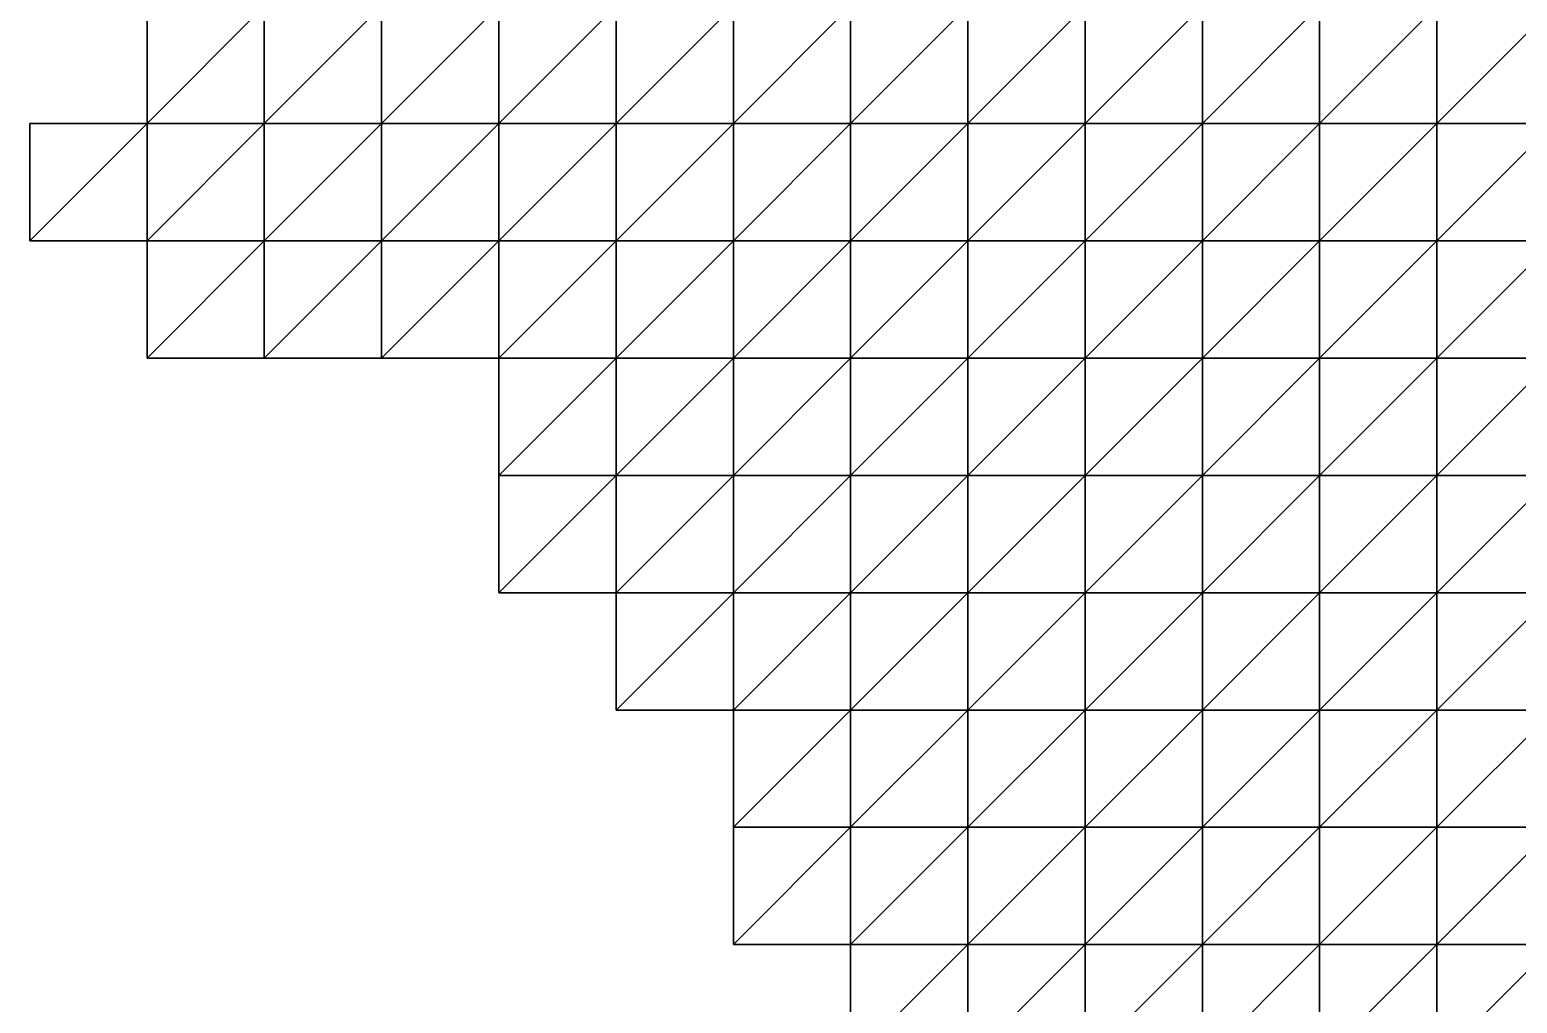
# Model space of a CAD drawing. Extents: x 292020 to 295740, y 4557680 to 4560040.
# Drawn here: x 293200 to 293453.7, y 4558450 to 4558616 of the extents above; entities that cross this region are included whole.
import ezdxf

# ---------------------------------------------------------------- set-up
doc = ezdxf.new("R2010")
doc.units = 0
doc.layers.add('RUN201_4_-_RUN201_NODOMAIN5_20X', color=7, linetype='CONTINUOUS')

msp = doc.modelspace()

# ---------------------------------------------------------------- linework, layer by layer
at = {"layer": 'RUN201_4_-_RUN201_NODOMAIN5_20X'}
for points in [[(293220, 4558620, 1880), (293220, 4558600, 1880), (293240, 4558620, 1880)], [(293240, 4558620, 1880), (293220, 4558600, 1880), (293240, 4558600, 1880)], [(293220, 4558620, 1880), (293220, 4558600, 1900), (293220, 4558600, 1880)], [(293220, 4558620, 1900), (293220, 4558600, 1900), (293220, 4558620, 1880)], [(293240, 4558620, 1920), (293220, 4558600, 1920), (293220, 4558620, 1920)], [(293240, 4558600, 1920), (293220, 4558600, 1920), (293240, 4558620, 1920)], [(293220, 4558620, 1900), (293220, 4558600, 1920), (293220, 4558600, 1900)], [(293220, 4558620, 1920), (293220, 4558600, 1920), (293220, 4558620, 1900)], [(293240, 4558620, 1860), (293240, 4558600, 1860), (293260, 4558620, 1860)], [(293260, 4558620, 1860), (293240, 4558600, 1860), (293260, 4558600, 1860)], [(293240, 4558620, 1860), (293240, 4558600, 1880), (293240, 4558600, 1860)], [(293240, 4558620, 1880), (293240, 4558600, 1880), (293240, 4558620, 1860)], [(293260, 4558620, 1920), (293240, 4558600, 1920), (293240, 4558620, 1920)], [(293260, 4558600, 1920), (293240, 4558600, 1920), (293260, 4558620, 1920)], [(293260, 4558620, 1860), (293260, 4558600, 1860), (293280, 4558620, 1860)], [(293280, 4558620, 1860), (293260, 4558600, 1860), (293280, 4558600, 1860)], [(293280, 4558620, 1920), (293260, 4558600, 1920), (293260, 4558620, 1920)], [(293280, 4558600, 1920), (293260, 4558600, 1920), (293280, 4558620, 1920)], [(293280, 4558620, 1840), (293280, 4558600, 1840), (293300, 4558620, 1840)], [(293300, 4558620, 1840), (293280, 4558600, 1840), (293300, 4558600, 1840)], [(293280, 4558620, 1840), (293280, 4558600, 1860), (293280, 4558600, 1840)], [(293280, 4558620, 1860), (293280, 4558600, 1860), (293280, 4558620, 1840)], [(293300, 4558620, 1920), (293280, 4558600, 1920), (293280, 4558620, 1920)], [(293300, 4558600, 1920), (293280, 4558600, 1920), (293300, 4558620, 1920)], [(293300, 4558620, 1840), (293300, 4558600, 1840), (293320, 4558620, 1840)], [(293320, 4558620, 1840), (293300, 4558600, 1840), (293320, 4558600, 1840)], [(293320, 4558620, 1920), (293300, 4558600, 1920), (293300, 4558620, 1920)], [(293320, 4558600, 1920), (293300, 4558600, 1920), (293320, 4558620, 1920)], [(293320, 4558620, 1820), (293320, 4558600, 1820), (293340, 4558620, 1820)], [(293340, 4558620, 1820), (293320, 4558600, 1820), (293340, 4558600, 1820)], [(293320, 4558620, 1820), (293320, 4558600, 1840), (293320, 4558600, 1820)], [(293320, 4558620, 1840), (293320, 4558600, 1840), (293320, 4558620, 1820)], [(293340, 4558620, 1920), (293320, 4558600, 1920), (293320, 4558620, 1920)], [(293340, 4558600, 1920), (293320, 4558600, 1920), (293340, 4558620, 1920)], [(293340, 4558620, 1820), (293340, 4558600, 1820), (293360, 4558620, 1820)], [(293360, 4558620, 1820), (293340, 4558600, 1820), (293360, 4558600, 1820)], [(293360, 4558620, 1920), (293340, 4558600, 1920), (293340, 4558620, 1920)], [(293360, 4558600, 1920), (293340, 4558600, 1920), (293360, 4558620, 1920)], [(293360, 4558620, 1820), (293360, 4558600, 1820), (293380, 4558620, 1820)], [(293380, 4558620, 1820), (293360, 4558600, 1820), (293380, 4558600, 1820)], [(293380, 4558620, 1920), (293360, 4558600, 1920), (293360, 4558620, 1920)], [(293380, 4558600, 1920), (293360, 4558600, 1920), (293380, 4558620, 1920)], [(293380, 4558600, 1820), (293380, 4558600, 1840), (293380, 4558620, 1820)], [(293380, 4558620, 1820), (293380, 4558600, 1840), (293380, 4558620, 1840)], [(293380, 4558620, 1840), (293380, 4558600, 1840), (293400, 4558620, 1840)], [(293400, 4558620, 1840), (293380, 4558600, 1840), (293400, 4558600, 1840)], [(293400, 4558620, 1920), (293380, 4558600, 1920), (293380, 4558620, 1920)], [(293400, 4558600, 1920), (293380, 4558600, 1920), (293400, 4558620, 1920)], [(293400, 4558620, 1840), (293400, 4558600, 1840), (293420, 4558620, 1840)], [(293420, 4558620, 1840), (293400, 4558600, 1840), (293420, 4558600, 1840)], [(293420, 4558620, 1940), (293400, 4558600, 1940), (293400, 4558620, 1940)], [(293420, 4558600, 1940), (293400, 4558600, 1940), (293420, 4558620, 1940)], [(293400, 4558620, 1920), (293400, 4558600, 1940), (293400, 4558600, 1920)], [(293400, 4558620, 1940), (293400, 4558600, 1940), (293400, 4558620, 1920)], [(293420, 4558620, 1840), (293420, 4558600, 1840), (293440, 4558620, 1840)], [(293440, 4558620, 1840), (293420, 4558600, 1840), (293440, 4558600, 1840)], [(293440, 4558620, 1940), (293420, 4558600, 1940), (293420, 4558620, 1940)], [(293440, 4558600, 1940), (293420, 4558600, 1940), (293440, 4558620, 1940)], [(293440, 4558620, 1840), (293440, 4558600, 1840), (293460, 4558620, 1840)], [(293460, 4558620, 1840), (293440, 4558600, 1840), (293460, 4558600, 1840)], [(293460, 4558620, 1940), (293440, 4558600, 1940), (293440, 4558620, 1940)], [(293460, 4558600, 1940), (293440, 4558600, 1940), (293460, 4558620, 1940)], [(293200, 4558600, 1900), (293200, 4558580, 1900), (293220, 4558600, 1900)], [(293220, 4558600, 1900), (293200, 4558580, 1900), (293220, 4558580, 1900)], [(293220, 4558600, 1920), (293200, 4558580, 1920), (293200, 4558600, 1920)], [(293220, 4558580, 1920), (293200, 4558580, 1920), (293220, 4558600, 1920)], [(293220, 4558600, 1900), (293200, 4558600, 1920), (293200, 4558600, 1900)], [(293220, 4558600, 1920), (293200, 4558600, 1920), (293220, 4558600, 1900)], [(293200, 4558600, 1900), (293200, 4558580, 1920), (293200, 4558580, 1900)], [(293200, 4558600, 1920), (293200, 4558580, 1920), (293200, 4558600, 1900)], [(293220, 4558600, 1880), (293220, 4558600, 1900), (293240, 4558600, 1880)], [(293240, 4558600, 1880), (293220, 4558600, 1900), (293240, 4558600, 1900)], [(293220, 4558600, 1900), (293220, 4558580, 1900), (293240, 4558600, 1900)], [(293240, 4558600, 1900), (293220, 4558580, 1900), (293240, 4558580, 1900)], [(293240, 4558600, 1920), (293220, 4558580, 1920), (293220, 4558600, 1920)], [(293240, 4558580, 1920), (293220, 4558580, 1920), (293240, 4558600, 1920)], [(293240, 4558600, 1860), (293240, 4558600, 1880), (293260, 4558600, 1860)], [(293260, 4558600, 1860), (293240, 4558600, 1880), (293260, 4558600, 1880)], [(293240, 4558600, 1880), (293240, 4558580, 1880), (293260, 4558600, 1880)], [(293260, 4558600, 1880), (293240, 4558580, 1880), (293260, 4558580, 1880)], [(293240, 4558600, 1880), (293240, 4558580, 1900), (293240, 4558580, 1880)], [(293240, 4558600, 1900), (293240, 4558580, 1900), (293240, 4558600, 1880)], [(293260, 4558600, 1920), (293240, 4558580, 1920), (293240, 4558600, 1920)], [(293260, 4558580, 1920), (293240, 4558580, 1920), (293260, 4558600, 1920)], [(293260, 4558600, 1860), (293260, 4558600, 1880), (293280, 4558600, 1860)], [(293280, 4558600, 1860), (293260, 4558600, 1880), (293280, 4558600, 1880)], [(293260, 4558600, 1880), (293260, 4558580, 1880), (293280, 4558600, 1880)], [(293280, 4558600, 1880), (293260, 4558580, 1880), (293280, 4558580, 1880)], [(293280, 4558600, 1920), (293260, 4558580, 1920), (293260, 4558600, 1920)], [(293280, 4558580, 1920), (293260, 4558580, 1920), (293280, 4558600, 1920)], [(293280, 4558600, 1840), (293280, 4558600, 1860), (293300, 4558600, 1840)], [(293300, 4558600, 1840), (293280, 4558600, 1860), (293300, 4558600, 1860)], [(293280, 4558600, 1860), (293280, 4558580, 1860), (293300, 4558600, 1860)], [(293300, 4558600, 1860), (293280, 4558580, 1860), (293300, 4558580, 1860)], [(293280, 4558600, 1860), (293280, 4558580, 1880), (293280, 4558580, 1860)], [(293280, 4558600, 1880), (293280, 4558580, 1880), (293280, 4558600, 1860)], [(293300, 4558600, 1920), (293280, 4558580, 1920), (293280, 4558600, 1920)], [(293300, 4558580, 1920), (293280, 4558580, 1920), (293300, 4558600, 1920)], [(293300, 4558600, 1840), (293300, 4558600, 1860), (293320, 4558600, 1840)], [(293320, 4558600, 1840), (293300, 4558600, 1860), (293320, 4558600, 1860)], [(293300, 4558600, 1860), (293300, 4558580, 1860), (293320, 4558600, 1860)], [(293320, 4558600, 1860), (293300, 4558580, 1860), (293320, 4558580, 1860)], [(293320, 4558600, 1920), (293300, 4558580, 1920), (293300, 4558600, 1920)], [(293320, 4558580, 1920), (293300, 4558580, 1920), (293320, 4558600, 1920)], [(293320, 4558600, 1820), (293320, 4558600, 1840), (293340, 4558600, 1820)], [(293340, 4558600, 1820), (293320, 4558600, 1840), (293340, 4558600, 1840)], [(293320, 4558600, 1840), (293320, 4558580, 1840), (293340, 4558600, 1840)], [(293340, 4558600, 1840), (293320, 4558580, 1840), (293340, 4558580, 1840)], [(293320, 4558600, 1840), (293320, 4558580, 1860), (293320, 4558580, 1840)], [(293320, 4558600, 1860), (293320, 4558580, 1860), (293320, 4558600, 1840)], [(293340, 4558600, 1920), (293320, 4558580, 1920), (293320, 4558600, 1920)], [(293340, 4558580, 1920), (293320, 4558580, 1920), (293340, 4558600, 1920)], [(293340, 4558600, 1820), (293340, 4558600, 1840), (293360, 4558600, 1820)], [(293360, 4558600, 1820), (293340, 4558600, 1840), (293360, 4558600, 1840)], [(293340, 4558600, 1840), (293340, 4558580, 1840), (293360, 4558600, 1840)], [(293360, 4558600, 1840), (293340, 4558580, 1840), (293360, 4558580, 1840)], [(293360, 4558600, 1920), (293340, 4558580, 1920), (293340, 4558600, 1920)], [(293360, 4558580, 1920), (293340, 4558580, 1920), (293360, 4558600, 1920)], [(293360, 4558600, 1820), (293360, 4558600, 1840), (293380, 4558600, 1820)], [(293380, 4558600, 1820), (293360, 4558600, 1840), (293380, 4558600, 1840)], [(293360, 4558600, 1840), (293360, 4558580, 1840), (293380, 4558600, 1840)], [(293380, 4558600, 1840), (293360, 4558580, 1840), (293380, 4558580, 1840)], [(293380, 4558600, 1920), (293360, 4558580, 1920), (293360, 4558600, 1920)], [(293380, 4558580, 1920), (293360, 4558580, 1920), (293380, 4558600, 1920)], [(293380, 4558600, 1840), (293380, 4558580, 1840), (293400, 4558600, 1840)], [(293400, 4558600, 1840), (293380, 4558580, 1840), (293400, 4558580, 1840)], [(293400, 4558600, 1940), (293380, 4558580, 1940), (293380, 4558600, 1940)], [(293400, 4558580, 1940), (293380, 4558580, 1940), (293400, 4558600, 1940)], [(293400, 4558600, 1920), (293380, 4558600, 1940), (293380, 4558600, 1920)], [(293400, 4558600, 1940), (293380, 4558600, 1940), (293400, 4558600, 1920)], [(293380, 4558600, 1920), (293380, 4558580, 1940), (293380, 4558580, 1920)], [(293380, 4558600, 1940), (293380, 4558580, 1940), (293380, 4558600, 1920)], [(293400, 4558600, 1840), (293400, 4558580, 1840), (293420, 4558600, 1840)], [(293420, 4558600, 1840), (293400, 4558580, 1840), (293420, 4558580, 1840)], [(293420, 4558600, 1940), (293400, 4558580, 1940), (293400, 4558600, 1940)], [(293420, 4558580, 1940), (293400, 4558580, 1940), (293420, 4558600, 1940)], [(293420, 4558600, 1840), (293420, 4558580, 1840), (293440, 4558600, 1840)], [(293440, 4558600, 1840), (293420, 4558580, 1840), (293440, 4558580, 1840)], [(293440, 4558600, 1940), (293420, 4558580, 1940), (293420, 4558600, 1940)], [(293440, 4558580, 1940), (293420, 4558580, 1940), (293440, 4558600, 1940)], [(293440, 4558600, 1840), (293440, 4558580, 1840), (293460, 4558600, 1840)], [(293460, 4558600, 1840), (293440, 4558580, 1840), (293460, 4558580, 1840)], [(293460, 4558600, 1940), (293440, 4558580, 1940), (293440, 4558600, 1940)], [(293460, 4558580, 1940), (293440, 4558580, 1940), (293460, 4558600, 1940)], [(293200, 4558580, 1900), (293200, 4558580, 1920), (293220, 4558580, 1900)], [(293220, 4558580, 1900), (293200, 4558580, 1920), (293220, 4558580, 1920)], [(293220, 4558580, 1900), (293220, 4558560, 1900), (293240, 4558580, 1900)], [(293240, 4558580, 1900), (293220, 4558560, 1900), (293240, 4558560, 1900)], [(293240, 4558580, 1920), (293220, 4558560, 1920), (293220, 4558580, 1920)], [(293240, 4558560, 1920), (293220, 4558560, 1920), (293240, 4558580, 1920)], [(293220, 4558580, 1900), (293220, 4558560, 1920), (293220, 4558560, 1900)], [(293220, 4558580, 1920), (293220, 4558560, 1920), (293220, 4558580, 1900)], [(293240, 4558580, 1880), (293240, 4558580, 1900), (293260, 4558580, 1880)], [(293260, 4558580, 1880), (293240, 4558580, 1900), (293260, 4558580, 1900)], [(293240, 4558580, 1900), (293240, 4558560, 1900), (293260, 4558580, 1900)], [(293260, 4558580, 1900), (293240, 4558560, 1900), (293260, 4558560, 1900)], [(293260, 4558580, 1920), (293240, 4558560, 1920), (293240, 4558580, 1920)], [(293260, 4558560, 1920), (293240, 4558560, 1920), (293260, 4558580, 1920)], [(293260, 4558580, 1880), (293260, 4558580, 1900), (293280, 4558580, 1880)], [(293280, 4558580, 1880), (293260, 4558580, 1900), (293280, 4558580, 1900)], [(293260, 4558580, 1900), (293260, 4558560, 1900), (293280, 4558580, 1900)], [(293280, 4558580, 1900), (293260, 4558560, 1900), (293280, 4558560, 1900)], [(293280, 4558580, 1920), (293260, 4558560, 1920), (293260, 4558580, 1920)], [(293280, 4558560, 1920), (293260, 4558560, 1920), (293280, 4558580, 1920)], [(293280, 4558580, 1860), (293280, 4558580, 1880), (293300, 4558580, 1860)], [(293300, 4558580, 1860), (293280, 4558580, 1880), (293300, 4558580, 1880)], [(293280, 4558580, 1880), (293280, 4558560, 1880), (293300, 4558580, 1880)], [(293300, 4558580, 1880), (293280, 4558560, 1880), (293300, 4558560, 1880)], [(293280, 4558580, 1880), (293280, 4558560, 1900), (293280, 4558560, 1880)], [(293280, 4558580, 1900), (293280, 4558560, 1900), (293280, 4558580, 1880)], [(293300, 4558580, 1920), (293280, 4558560, 1920), (293280, 4558580, 1920)], [(293300, 4558560, 1920), (293280, 4558560, 1920), (293300, 4558580, 1920)], [(293300, 4558580, 1860), (293300, 4558560, 1860), (293320, 4558580, 1860)], [(293320, 4558580, 1860), (293300, 4558560, 1860), (293320, 4558560, 1860)], [(293300, 4558580, 1860), (293300, 4558560, 1880), (293300, 4558560, 1860)], [(293300, 4558580, 1880), (293300, 4558560, 1880), (293300, 4558580, 1860)], [(293320, 4558580, 1920), (293300, 4558560, 1920), (293300, 4558580, 1920)], [(293320, 4558560, 1920), (293300, 4558560, 1920), (293320, 4558580, 1920)], [(293320, 4558580, 1840), (293320, 4558560, 1840), (293340, 4558580, 1840)], [(293340, 4558580, 1840), (293320, 4558560, 1840), (293340, 4558560, 1840)], [(293320, 4558580, 1840), (293320, 4558560, 1860), (293320, 4558560, 1840)], [(293320, 4558580, 1860), (293320, 4558560, 1860), (293320, 4558580, 1840)], [(293340, 4558580, 1920), (293320, 4558560, 1920), (293320, 4558580, 1920)], [(293340, 4558560, 1920), (293320, 4558560, 1920), (293340, 4558580, 1920)], [(293340, 4558580, 1840), (293340, 4558560, 1840), (293360, 4558580, 1840)], [(293360, 4558580, 1840), (293340, 4558560, 1840), (293360, 4558560, 1840)], [(293360, 4558580, 1920), (293340, 4558560, 1920), (293340, 4558580, 1920)], [(293360, 4558560, 1920), (293340, 4558560, 1920), (293360, 4558580, 1920)], [(293360, 4558580, 1840), (293360, 4558560, 1840), (293380, 4558580, 1840)], [(293380, 4558580, 1840), (293360, 4558560, 1840), (293380, 4558560, 1840)], [(293380, 4558580, 1920), (293360, 4558560, 1920), (293360, 4558580, 1920)], [(293380, 4558560, 1920), (293360, 4558560, 1920), (293380, 4558580, 1920)], [(293380, 4558580, 1840), (293380, 4558560, 1840), (293400, 4558580, 1840)], [(293400, 4558580, 1840), (293380, 4558560, 1840), (293400, 4558560, 1840)], [(293400, 4558580, 1940), (293380, 4558560, 1940), (293380, 4558580, 1940)], [(293400, 4558560, 1940), (293380, 4558560, 1940), (293400, 4558580, 1940)], [(293380, 4558580, 1920), (293380, 4558560, 1940), (293380, 4558560, 1920)], [(293380, 4558580, 1940), (293380, 4558560, 1940), (293380, 4558580, 1920)], [(293400, 4558580, 1840), (293400, 4558560, 1840), (293420, 4558580, 1840)], [(293420, 4558580, 1840), (293400, 4558560, 1840), (293420, 4558560, 1840)], [(293420, 4558580, 1940), (293400, 4558560, 1940), (293400, 4558580, 1940)], [(293420, 4558560, 1940), (293400, 4558560, 1940), (293420, 4558580, 1940)], [(293420, 4558580, 1840), (293420, 4558560, 1840), (293440, 4558580, 1840)], [(293440, 4558580, 1840), (293420, 4558560, 1840), (293440, 4558560, 1840)], [(293440, 4558580, 1940), (293420, 4558560, 1940), (293420, 4558580, 1940)], [(293440, 4558560, 1940), (293420, 4558560, 1940), (293440, 4558580, 1940)], [(293440, 4558580, 1840), (293440, 4558560, 1840), (293460, 4558580, 1840)], [(293460, 4558580, 1840), (293440, 4558560, 1840), (293460, 4558560, 1840)], [(293460, 4558580, 1940), (293440, 4558560, 1940), (293440, 4558580, 1940)], [(293460, 4558560, 1940), (293440, 4558560, 1940), (293460, 4558580, 1940)], [(293220, 4558560, 1900), (293220, 4558560, 1920), (293240, 4558560, 1900)], [(293240, 4558560, 1900), (293220, 4558560, 1920), (293240, 4558560, 1920)], [(293240, 4558560, 1900), (293240, 4558560, 1920), (293260, 4558560, 1900)], [(293260, 4558560, 1900), (293240, 4558560, 1920), (293260, 4558560, 1920)], [(293260, 4558560, 1900), (293260, 4558560, 1920), (293280, 4558560, 1900)], [(293280, 4558560, 1900), (293260, 4558560, 1920), (293280, 4558560, 1920)], [(293280, 4558560, 1880), (293280, 4558560, 1900), (293300, 4558560, 1880)], [(293300, 4558560, 1880), (293280, 4558560, 1900), (293300, 4558560, 1900)], [(293280, 4558560, 1900), (293280, 4558540, 1900), (293300, 4558560, 1900)], [(293300, 4558560, 1900), (293280, 4558540, 1900), (293300, 4558540, 1900)], [(293300, 4558560, 1920), (293280, 4558540, 1920), (293280, 4558560, 1920)], [(293300, 4558540, 1920), (293280, 4558540, 1920), (293300, 4558560, 1920)], [(293280, 4558560, 1900), (293280, 4558540, 1920), (293280, 4558540, 1900)], [(293280, 4558560, 1920), (293280, 4558540, 1920), (293280, 4558560, 1900)], [(293300, 4558560, 1860), (293300, 4558560, 1880), (293320, 4558560, 1860)], [(293320, 4558560, 1860), (293300, 4558560, 1880), (293320, 4558560, 1880)], [(293300, 4558560, 1880), (293300, 4558540, 1880), (293320, 4558560, 1880)], [(293320, 4558560, 1880), (293300, 4558540, 1880), (293320, 4558540, 1880)], [(293300, 4558560, 1880), (293300, 4558540, 1900), (293300, 4558540, 1880)], [(293300, 4558560, 1900), (293300, 4558540, 1900), (293300, 4558560, 1880)], [(293320, 4558560, 1920), (293300, 4558540, 1920), (293300, 4558560, 1920)], [(293320, 4558540, 1920), (293300, 4558540, 1920), (293320, 4558560, 1920)], [(293320, 4558560, 1840), (293320, 4558560, 1860), (293340, 4558560, 1840)], [(293340, 4558560, 1840), (293320, 4558560, 1860), (293340, 4558560, 1860)], [(293320, 4558560, 1860), (293320, 4558540, 1860), (293340, 4558560, 1860)], [(293340, 4558560, 1860), (293320, 4558540, 1860), (293340, 4558540, 1860)], [(293320, 4558560, 1860), (293320, 4558540, 1880), (293320, 4558540, 1860)], [(293320, 4558560, 1880), (293320, 4558540, 1880), (293320, 4558560, 1860)], [(293340, 4558560, 1920), (293320, 4558540, 1920), (293320, 4558560, 1920)], [(293340, 4558540, 1920), (293320, 4558540, 1920), (293340, 4558560, 1920)], [(293340, 4558560, 1840), (293340, 4558540, 1840), (293360, 4558560, 1840)], [(293360, 4558560, 1840), (293340, 4558540, 1840), (293360, 4558540, 1840)], [(293340, 4558560, 1840), (293340, 4558540, 1860), (293340, 4558540, 1840)], [(293340, 4558560, 1860), (293340, 4558540, 1860), (293340, 4558560, 1840)], [(293360, 4558560, 1920), (293340, 4558540, 1920), (293340, 4558560, 1920)], [(293360, 4558540, 1920), (293340, 4558540, 1920), (293360, 4558560, 1920)], [(293360, 4558560, 1840), (293360, 4558540, 1840), (293380, 4558560, 1840)], [(293380, 4558560, 1840), (293360, 4558540, 1840), (293380, 4558540, 1840)], [(293380, 4558560, 1920), (293360, 4558540, 1920), (293360, 4558560, 1920)], [(293380, 4558540, 1920), (293360, 4558540, 1920), (293380, 4558560, 1920)], [(293380, 4558560, 1840), (293380, 4558540, 1840), (293400, 4558560, 1840)], [(293400, 4558560, 1840), (293380, 4558540, 1840), (293400, 4558540, 1840)], [(293400, 4558560, 1940), (293380, 4558540, 1940), (293380, 4558560, 1940)], [(293400, 4558540, 1940), (293380, 4558540, 1940), (293400, 4558560, 1940)], [(293380, 4558560, 1920), (293380, 4558540, 1940), (293380, 4558540, 1920)], [(293380, 4558560, 1940), (293380, 4558540, 1940), (293380, 4558560, 1920)], [(293400, 4558560, 1840), (293400, 4558540, 1840), (293420, 4558560, 1840)], [(293420, 4558560, 1840), (293400, 4558540, 1840), (293420, 4558540, 1840)], [(293420, 4558560, 1940), (293400, 4558540, 1940), (293400, 4558560, 1940)], [(293420, 4558540, 1940), (293400, 4558540, 1940), (293420, 4558560, 1940)], [(293420, 4558560, 1840), (293420, 4558540, 1840), (293440, 4558560, 1840)], [(293440, 4558560, 1840), (293420, 4558540, 1840), (293440, 4558540, 1840)], [(293440, 4558560, 1940), (293420, 4558540, 1940), (293420, 4558560, 1940)], [(293440, 4558540, 1940), (293420, 4558540, 1940), (293440, 4558560, 1940)], [(293440, 4558560, 1840), (293440, 4558540, 1840), (293460, 4558560, 1840)], [(293460, 4558560, 1840), (293440, 4558540, 1840), (293460, 4558540, 1840)], [(293460, 4558560, 1940), (293440, 4558540, 1940), (293440, 4558560, 1940)], [(293460, 4558540, 1940), (293440, 4558540, 1940), (293460, 4558560, 1940)], [(293280, 4558540, 1900), (293280, 4558520, 1900), (293300, 4558540, 1900)], [(293300, 4558540, 1900), (293280, 4558520, 1900), (293300, 4558520, 1900)], [(293300, 4558540, 1920), (293280, 4558520, 1920), (293280, 4558540, 1920)], [(293300, 4558520, 1920), (293280, 4558520, 1920), (293300, 4558540, 1920)], [(293280, 4558540, 1900), (293280, 4558520, 1920), (293280, 4558520, 1900)], [(293280, 4558540, 1920), (293280, 4558520, 1920), (293280, 4558540, 1900)], [(293300, 4558540, 1880), (293300, 4558540, 1900), (293320, 4558540, 1880)], [(293320, 4558540, 1880), (293300, 4558540, 1900), (293320, 4558540, 1900)], [(293300, 4558540, 1900), (293300, 4558520, 1900), (293320, 4558540, 1900)], [(293320, 4558540, 1900), (293300, 4558520, 1900), (293320, 4558520, 1900)], [(293320, 4558540, 1920), (293300, 4558520, 1920), (293300, 4558540, 1920)], [(293320, 4558520, 1920), (293300, 4558520, 1920), (293320, 4558540, 1920)], [(293320, 4558540, 1860), (293320, 4558540, 1880), (293340, 4558540, 1860)], [(293340, 4558540, 1860), (293320, 4558540, 1880), (293340, 4558540, 1880)], [(293320, 4558540, 1880), (293320, 4558520, 1880), (293340, 4558540, 1880)], [(293340, 4558540, 1880), (293320, 4558520, 1880), (293340, 4558520, 1880)], [(293320, 4558540, 1880), (293320, 4558520, 1900), (293320, 4558520, 1880)], [(293320, 4558540, 1900), (293320, 4558520, 1900), (293320, 4558540, 1880)], [(293340, 4558540, 1920), (293320, 4558520, 1920), (293320, 4558540, 1920)], [(293340, 4558520, 1920), (293320, 4558520, 1920), (293340, 4558540, 1920)], [(293340, 4558540, 1840), (293340, 4558540, 1860), (293360, 4558540, 1840)], [(293360, 4558540, 1840), (293340, 4558540, 1860), (293360, 4558540, 1860)], [(293340, 4558540, 1860), (293340, 4558520, 1860), (293360, 4558540, 1860)], [(293360, 4558540, 1860), (293340, 4558520, 1860), (293360, 4558520, 1860)], [(293340, 4558540, 1860), (293340, 4558520, 1880), (293340, 4558520, 1860)], [(293340, 4558540, 1880), (293340, 4558520, 1880), (293340, 4558540, 1860)], [(293360, 4558540, 1920), (293340, 4558520, 1920), (293340, 4558540, 1920)], [(293360, 4558520, 1920), (293340, 4558520, 1920), (293360, 4558540, 1920)], [(293360, 4558540, 1840), (293360, 4558520, 1840), (293380, 4558540, 1840)], [(293380, 4558540, 1840), (293360, 4558520, 1840), (293380, 4558520, 1840)], [(293360, 4558540, 1840), (293360, 4558520, 1860), (293360, 4558520, 1840)], [(293360, 4558540, 1860), (293360, 4558520, 1860), (293360, 4558540, 1840)], [(293380, 4558540, 1920), (293360, 4558520, 1920), (293360, 4558540, 1920)], [(293380, 4558520, 1920), (293360, 4558520, 1920), (293380, 4558540, 1920)], [(293380, 4558540, 1840), (293380, 4558520, 1840), (293400, 4558540, 1840)], [(293400, 4558540, 1840), (293380, 4558520, 1840), (293400, 4558520, 1840)], [(293400, 4558540, 1940), (293380, 4558520, 1940), (293380, 4558540, 1940)], [(293400, 4558520, 1940), (293380, 4558520, 1940), (293400, 4558540, 1940)], [(293380, 4558540, 1920), (293380, 4558520, 1940), (293380, 4558520, 1920)], [(293380, 4558540, 1940), (293380, 4558520, 1940), (293380, 4558540, 1920)], [(293400, 4558540, 1840), (293400, 4558520, 1840), (293420, 4558540, 1840)], [(293420, 4558540, 1840), (293400, 4558520, 1840), (293420, 4558520, 1840)], [(293420, 4558540, 1940), (293400, 4558520, 1940), (293400, 4558540, 1940)], [(293420, 4558520, 1940), (293400, 4558520, 1940), (293420, 4558540, 1940)], [(293420, 4558540, 1840), (293420, 4558520, 1840), (293440, 4558540, 1840)], [(293440, 4558540, 1840), (293420, 4558520, 1840), (293440, 4558520, 1840)], [(293440, 4558540, 1940), (293420, 4558520, 1940), (293420, 4558540, 1940)], [(293440, 4558520, 1940), (293420, 4558520, 1940), (293440, 4558540, 1940)], [(293440, 4558540, 1840), (293440, 4558520, 1840), (293460, 4558540, 1840)], [(293460, 4558540, 1840), (293440, 4558520, 1840), (293460, 4558520, 1840)], [(293460, 4558540, 1940), (293440, 4558520, 1940), (293440, 4558540, 1940)], [(293460, 4558520, 1940), (293440, 4558520, 1940), (293460, 4558540, 1940)], [(293280, 4558520, 1900), (293280, 4558520, 1920), (293300, 4558520, 1900)], [(293300, 4558520, 1900), (293280, 4558520, 1920), (293300, 4558520, 1920)], [(293300, 4558520, 1900), (293300, 4558500, 1900), (293320, 4558520, 1900)], [(293320, 4558520, 1900), (293300, 4558500, 1900), (293320, 4558500, 1900)], [(293320, 4558520, 1920), (293300, 4558500, 1920), (293300, 4558520, 1920)], [(293320, 4558500, 1920), (293300, 4558500, 1920), (293320, 4558520, 1920)], [(293300, 4558520, 1900), (293300, 4558500, 1920), (293300, 4558500, 1900)], [(293300, 4558520, 1920), (293300, 4558500, 1920), (293300, 4558520, 1900)], [(293320, 4558520, 1880), (293320, 4558500, 1880), (293340, 4558520, 1880)], [(293340, 4558520, 1880), (293320, 4558500, 1880), (293340, 4558500, 1880)], [(293320, 4558520, 1880), (293320, 4558500, 1900), (293320, 4558500, 1880)], [(293320, 4558520, 1900), (293320, 4558500, 1900), (293320, 4558520, 1880)], [(293340, 4558520, 1920), (293320, 4558500, 1920), (293320, 4558520, 1920)], [(293340, 4558500, 1920), (293320, 4558500, 1920), (293340, 4558520, 1920)], [(293340, 4558520, 1860), (293340, 4558500, 1860), (293360, 4558520, 1860)], [(293360, 4558520, 1860), (293340, 4558500, 1860), (293360, 4558500, 1860)], [(293340, 4558520, 1860), (293340, 4558500, 1880), (293340, 4558500, 1860)], [(293340, 4558520, 1880), (293340, 4558500, 1880), (293340, 4558520, 1860)], [(293360, 4558520, 1920), (293340, 4558500, 1920), (293340, 4558520, 1920)], [(293360, 4558500, 1920), (293340, 4558500, 1920), (293360, 4558520, 1920)], [(293360, 4558520, 1840), (293360, 4558500, 1840), (293380, 4558520, 1840)], [(293380, 4558520, 1840), (293360, 4558500, 1840), (293380, 4558500, 1840)], [(293360, 4558520, 1840), (293360, 4558500, 1860), (293360, 4558500, 1840)], [(293360, 4558520, 1860), (293360, 4558500, 1860), (293360, 4558520, 1840)], [(293380, 4558520, 1920), (293360, 4558500, 1920), (293360, 4558520, 1920)], [(293380, 4558500, 1920), (293360, 4558500, 1920), (293380, 4558520, 1920)], [(293380, 4558520, 1840), (293380, 4558500, 1840), (293400, 4558520, 1840)], [(293400, 4558520, 1840), (293380, 4558500, 1840), (293400, 4558500, 1840)], [(293400, 4558520, 1920), (293380, 4558500, 1920), (293380, 4558520, 1920)], [(293400, 4558500, 1920), (293380, 4558500, 1920), (293400, 4558520, 1920)], [(293380, 4558520, 1920), (293380, 4558520, 1940), (293400, 4558520, 1920)], [(293400, 4558520, 1920), (293380, 4558520, 1940), (293400, 4558520, 1940)], [(293400, 4558520, 1840), (293400, 4558500, 1840), (293420, 4558520, 1840)], [(293420, 4558520, 1840), (293400, 4558500, 1840), (293420, 4558500, 1840)], [(293420, 4558520, 1940), (293400, 4558500, 1940), (293400, 4558520, 1940)], [(293420, 4558500, 1940), (293400, 4558500, 1940), (293420, 4558520, 1940)], [(293400, 4558520, 1920), (293400, 4558500, 1940), (293400, 4558500, 1920)], [(293400, 4558520, 1940), (293400, 4558500, 1940), (293400, 4558520, 1920)], [(293420, 4558520, 1840), (293420, 4558500, 1840), (293440, 4558520, 1840)], [(293440, 4558520, 1840), (293420, 4558500, 1840), (293440, 4558500, 1840)], [(293440, 4558520, 1940), (293420, 4558500, 1940), (293420, 4558520, 1940)], [(293440, 4558500, 1940), (293420, 4558500, 1940), (293440, 4558520, 1940)], [(293440, 4558520, 1840), (293440, 4558500, 1840), (293460, 4558520, 1840)], [(293460, 4558520, 1840), (293440, 4558500, 1840), (293460, 4558500, 1840)], [(293460, 4558520, 1940), (293440, 4558500, 1940), (293440, 4558520, 1940)], [(293460, 4558500, 1940), (293440, 4558500, 1940), (293460, 4558520, 1940)], [(293300, 4558500, 1900), (293300, 4558500, 1920), (293320, 4558500, 1900)], [(293320, 4558500, 1900), (293300, 4558500, 1920), (293320, 4558500, 1920)], [(293320, 4558500, 1880), (293320, 4558500, 1900), (293340, 4558500, 1880)], [(293340, 4558500, 1880), (293320, 4558500, 1900), (293340, 4558500, 1900)], [(293320, 4558500, 1900), (293320, 4558480, 1900), (293340, 4558500, 1900)], [(293340, 4558500, 1900), (293320, 4558480, 1900), (293340, 4558480, 1900)], [(293340, 4558500, 1920), (293320, 4558480, 1920), (293320, 4558500, 1920)], [(293340, 4558480, 1920), (293320, 4558480, 1920), (293340, 4558500, 1920)], [(293320, 4558500, 1900), (293320, 4558480, 1920), (293320, 4558480, 1900)], [(293320, 4558500, 1920), (293320, 4558480, 1920), (293320, 4558500, 1900)], [(293340, 4558500, 1860), (293340, 4558500, 1880), (293360, 4558500, 1860)], [(293360, 4558500, 1860), (293340, 4558500, 1880), (293360, 4558500, 1880)], [(293340, 4558500, 1880), (293340, 4558480, 1880), (293360, 4558500, 1880)], [(293360, 4558500, 1880), (293340, 4558480, 1880), (293360, 4558480, 1880)], [(293340, 4558500, 1880), (293340, 4558480, 1900), (293340, 4558480, 1880)], [(293340, 4558500, 1900), (293340, 4558480, 1900), (293340, 4558500, 1880)], [(293360, 4558500, 1920), (293340, 4558480, 1920), (293340, 4558500, 1920)], [(293360, 4558480, 1920), (293340, 4558480, 1920), (293360, 4558500, 1920)], [(293360, 4558500, 1840), (293360, 4558500, 1860), (293380, 4558500, 1840)], [(293380, 4558500, 1840), (293360, 4558500, 1860), (293380, 4558500, 1860)], [(293360, 4558500, 1860), (293360, 4558480, 1860), (293380, 4558500, 1860)], [(293380, 4558500, 1860), (293360, 4558480, 1860), (293380, 4558480, 1860)], [(293360, 4558500, 1860), (293360, 4558480, 1880), (293360, 4558480, 1860)], [(293360, 4558500, 1880), (293360, 4558480, 1880), (293360, 4558500, 1860)], [(293380, 4558500, 1920), (293360, 4558480, 1920), (293360, 4558500, 1920)], [(293380, 4558480, 1920), (293360, 4558480, 1920), (293380, 4558500, 1920)], [(293380, 4558500, 1840), (293380, 4558480, 1840), (293400, 4558500, 1840)], [(293400, 4558500, 1840), (293380, 4558480, 1840), (293400, 4558480, 1840)], [(293380, 4558500, 1840), (293380, 4558480, 1860), (293380, 4558480, 1840)], [(293380, 4558500, 1860), (293380, 4558480, 1860), (293380, 4558500, 1840)], [(293400, 4558500, 1920), (293380, 4558480, 1920), (293380, 4558500, 1920)], [(293400, 4558480, 1920), (293380, 4558480, 1920), (293400, 4558500, 1920)], [(293400, 4558500, 1840), (293400, 4558480, 1840), (293420, 4558500, 1840)], [(293420, 4558500, 1840), (293400, 4558480, 1840), (293420, 4558480, 1840)], [(293420, 4558500, 1940), (293400, 4558480, 1940), (293400, 4558500, 1940)], [(293420, 4558480, 1940), (293400, 4558480, 1940), (293420, 4558500, 1940)], [(293400, 4558500, 1920), (293400, 4558480, 1940), (293400, 4558480, 1920)], [(293400, 4558500, 1940), (293400, 4558480, 1940), (293400, 4558500, 1920)], [(293420, 4558500, 1840), (293420, 4558480, 1840), (293440, 4558500, 1840)], [(293440, 4558500, 1840), (293420, 4558480, 1840), (293440, 4558480, 1840)], [(293440, 4558500, 1940), (293420, 4558480, 1940), (293420, 4558500, 1940)], [(293440, 4558480, 1940), (293420, 4558480, 1940), (293440, 4558500, 1940)], [(293440, 4558500, 1840), (293440, 4558480, 1840), (293460, 4558500, 1840)], [(293460, 4558500, 1840), (293440, 4558480, 1840), (293460, 4558480, 1840)], [(293460, 4558500, 1940), (293440, 4558480, 1940), (293440, 4558500, 1940)], [(293460, 4558480, 1940), (293440, 4558480, 1940), (293460, 4558500, 1940)], [(293320, 4558480, 1900), (293320, 4558460, 1900), (293340, 4558480, 1900)], [(293340, 4558480, 1900), (293320, 4558460, 1900), (293340, 4558460, 1900)], [(293340, 4558480, 1920), (293320, 4558460, 1920), (293320, 4558480, 1920)], [(293340, 4558460, 1920), (293320, 4558460, 1920), (293340, 4558480, 1920)], [(293320, 4558480, 1900), (293320, 4558460, 1920), (293320, 4558460, 1900)], [(293320, 4558480, 1920), (293320, 4558460, 1920), (293320, 4558480, 1900)], [(293340, 4558480, 1880), (293340, 4558480, 1900), (293360, 4558480, 1880)], [(293360, 4558480, 1880), (293340, 4558480, 1900), (293360, 4558480, 1900)], [(293340, 4558480, 1900), (293340, 4558460, 1900), (293360, 4558480, 1900)], [(293360, 4558480, 1900), (293340, 4558460, 1900), (293360, 4558460, 1900)], [(293360, 4558480, 1920), (293340, 4558460, 1920), (293340, 4558480, 1920)], [(293360, 4558460, 1920), (293340, 4558460, 1920), (293360, 4558480, 1920)], [(293360, 4558480, 1860), (293360, 4558480, 1880), (293380, 4558480, 1860)], [(293380, 4558480, 1860), (293360, 4558480, 1880), (293380, 4558480, 1880)], [(293360, 4558480, 1880), (293360, 4558460, 1880), (293380, 4558480, 1880)], [(293380, 4558480, 1880), (293360, 4558460, 1880), (293380, 4558460, 1880)], [(293360, 4558480, 1880), (293360, 4558460, 1900), (293360, 4558460, 1880)], [(293360, 4558480, 1900), (293360, 4558460, 1900), (293360, 4558480, 1880)], [(293380, 4558480, 1920), (293360, 4558460, 1920), (293360, 4558480, 1920)], [(293380, 4558460, 1920), (293360, 4558460, 1920), (293380, 4558480, 1920)], [(293380, 4558480, 1840), (293380, 4558480, 1860), (293400, 4558480, 1840)], [(293400, 4558480, 1840), (293380, 4558480, 1860), (293400, 4558480, 1860)], [(293380, 4558480, 1860), (293380, 4558460, 1860), (293400, 4558480, 1860)], [(293400, 4558480, 1860), (293380, 4558460, 1860), (293400, 4558460, 1860)], [(293380, 4558480, 1860), (293380, 4558460, 1880), (293380, 4558460, 1860)], [(293380, 4558480, 1880), (293380, 4558460, 1880), (293380, 4558480, 1860)], [(293400, 4558480, 1920), (293380, 4558460, 1920), (293380, 4558480, 1920)], [(293400, 4558460, 1920), (293380, 4558460, 1920), (293400, 4558480, 1920)], [(293400, 4558480, 1840), (293400, 4558460, 1840), (293420, 4558480, 1840)], [(293420, 4558480, 1840), (293400, 4558460, 1840), (293420, 4558460, 1840)], [(293400, 4558480, 1840), (293400, 4558460, 1860), (293400, 4558460, 1840)], [(293400, 4558480, 1860), (293400, 4558460, 1860), (293400, 4558480, 1840)], [(293420, 4558480, 1940), (293400, 4558460, 1940), (293400, 4558480, 1940)], [(293420, 4558460, 1940), (293400, 4558460, 1940), (293420, 4558480, 1940)], [(293400, 4558480, 1920), (293400, 4558460, 1940), (293400, 4558460, 1920)], [(293400, 4558480, 1940), (293400, 4558460, 1940), (293400, 4558480, 1920)], [(293420, 4558480, 1840), (293420, 4558460, 1840), (293440, 4558480, 1840)], [(293440, 4558480, 1840), (293420, 4558460, 1840), (293440, 4558460, 1840)], [(293440, 4558480, 1940), (293420, 4558460, 1940), (293420, 4558480, 1940)], [(293440, 4558460, 1940), (293420, 4558460, 1940), (293440, 4558480, 1940)], [(293440, 4558480, 1840), (293440, 4558460, 1840), (293460, 4558480, 1840)], [(293460, 4558480, 1840), (293440, 4558460, 1840), (293460, 4558460, 1840)], [(293460, 4558480, 1940), (293440, 4558460, 1940), (293440, 4558480, 1940)], [(293460, 4558460, 1940), (293440, 4558460, 1940), (293460, 4558480, 1940)], [(293320, 4558460, 1900), (293320, 4558460, 1920), (293340, 4558460, 1900)], [(293340, 4558460, 1900), (293320, 4558460, 1920), (293340, 4558460, 1920)], [(293340, 4558460, 1900), (293340, 4558440, 1900), (293360, 4558460, 1900)], [(293360, 4558460, 1900), (293340, 4558440, 1900), (293360, 4558440, 1900)], [(293360, 4558460, 1920), (293340, 4558440, 1920), (293340, 4558460, 1920)], [(293360, 4558440, 1920), (293340, 4558440, 1920), (293360, 4558460, 1920)], [(293340, 4558460, 1900), (293340, 4558440, 1920), (293340, 4558440, 1900)], [(293340, 4558460, 1920), (293340, 4558440, 1920), (293340, 4558460, 1900)], [(293360, 4558460, 1880), (293360, 4558460, 1900), (293380, 4558460, 1880)], [(293380, 4558460, 1880), (293360, 4558460, 1900), (293380, 4558460, 1900)], [(293360, 4558460, 1900), (293360, 4558440, 1900), (293380, 4558460, 1900)], [(293380, 4558460, 1900), (293360, 4558440, 1900), (293380, 4558440, 1900)], [(293380, 4558460, 1920), (293360, 4558440, 1920), (293360, 4558460, 1920)], [(293380, 4558440, 1920), (293360, 4558440, 1920), (293380, 4558460, 1920)], [(293380, 4558460, 1860), (293380, 4558460, 1880), (293400, 4558460, 1860)], [(293400, 4558460, 1860), (293380, 4558460, 1880), (293400, 4558460, 1880)], [(293380, 4558460, 1880), (293380, 4558440, 1880), (293400, 4558460, 1880)], [(293400, 4558460, 1880), (293380, 4558440, 1880), (293400, 4558440, 1880)], [(293380, 4558460, 1880), (293380, 4558440, 1900), (293380, 4558440, 1880)], [(293380, 4558460, 1900), (293380, 4558440, 1900), (293380, 4558460, 1880)], [(293400, 4558460, 1920), (293380, 4558440, 1920), (293380, 4558460, 1920)], [(293400, 4558440, 1920), (293380, 4558440, 1920), (293400, 4558460, 1920)], [(293400, 4558460, 1840), (293400, 4558460, 1860), (293420, 4558460, 1840)], [(293420, 4558460, 1840), (293400, 4558460, 1860), (293420, 4558460, 1860)], [(293400, 4558460, 1860), (293400, 4558440, 1860), (293420, 4558460, 1860)], [(293420, 4558460, 1860), (293400, 4558440, 1860), (293420, 4558440, 1860)], [(293400, 4558460, 1860), (293400, 4558440, 1880), (293400, 4558440, 1860)], [(293400, 4558460, 1880), (293400, 4558440, 1880), (293400, 4558460, 1860)], [(293420, 4558460, 1940), (293400, 4558440, 1940), (293400, 4558460, 1940)], [(293420, 4558440, 1940), (293400, 4558440, 1940), (293420, 4558460, 1940)], [(293400, 4558460, 1920), (293400, 4558440, 1940), (293400, 4558440, 1920)], [(293400, 4558460, 1940), (293400, 4558440, 1940), (293400, 4558460, 1920)], [(293420, 4558460, 1840), (293420, 4558460, 1860), (293440, 4558460, 1840)], [(293440, 4558460, 1840), (293420, 4558460, 1860), (293440, 4558460, 1860)], [(293420, 4558460, 1860), (293420, 4558440, 1860), (293440, 4558460, 1860)], [(293440, 4558460, 1860), (293420, 4558440, 1860), (293440, 4558440, 1860)], [(293440, 4558460, 1940), (293420, 4558440, 1940), (293420, 4558460, 1940)], [(293440, 4558440, 1940), (293420, 4558440, 1940), (293440, 4558460, 1940)], [(293440, 4558460, 1840), (293440, 4558460, 1860), (293460, 4558460, 1840)], [(293460, 4558460, 1840), (293440, 4558460, 1860), (293460, 4558460, 1860)], [(293440, 4558460, 1860), (293440, 4558440, 1860), (293460, 4558460, 1860)], [(293460, 4558460, 1860), (293440, 4558440, 1860), (293460, 4558440, 1860)], [(293460, 4558460, 1940), (293440, 4558440, 1940), (293440, 4558460, 1940)], [(293460, 4558440, 1940), (293440, 4558440, 1940), (293460, 4558460, 1940)]]:
    msp.add_3dface(points, dxfattribs=at)

doc.saveas('drawing.dxf')
